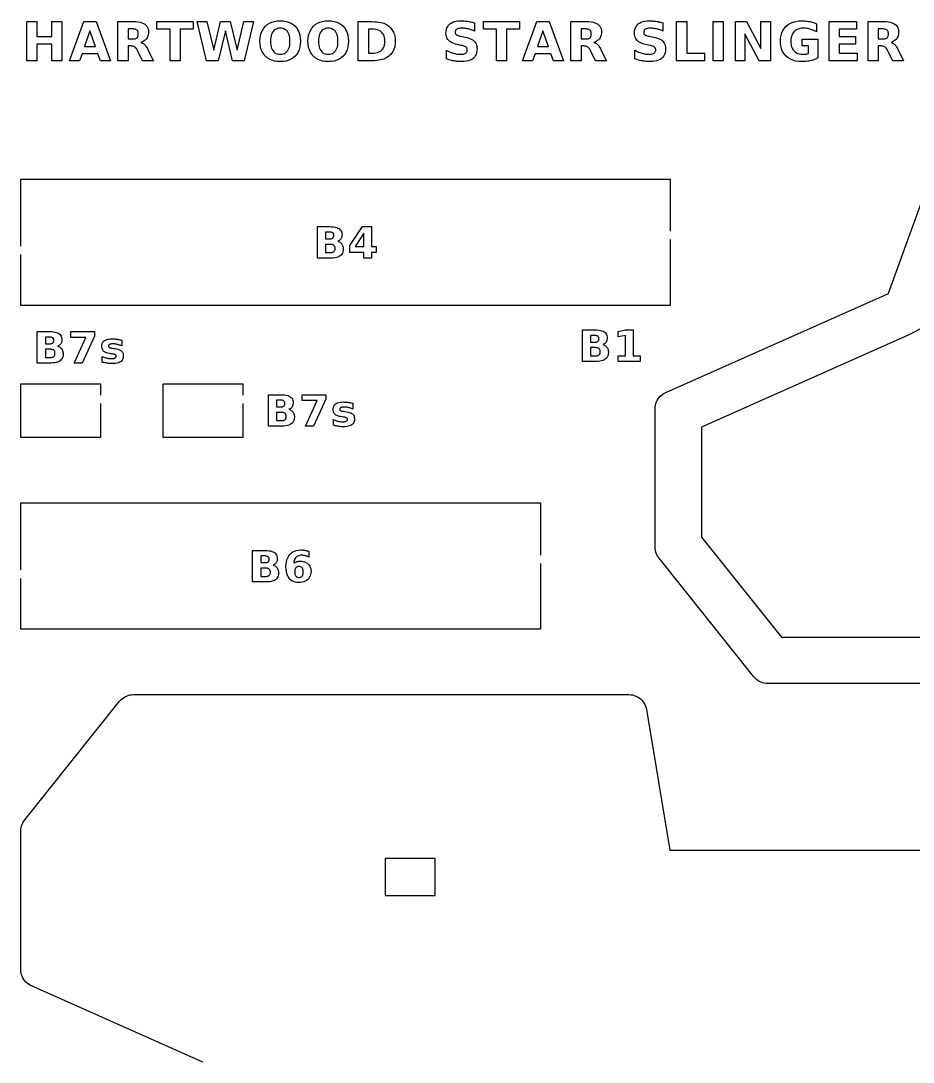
# Model space of a CAD drawing. Header units: millimetres. Extents: x 9 to 297, y 5 to 291.
# Drawn here: x 8.9 to 77.9, y 209.7 to 290.1 of the extents above; entities that cross this region are included whole.
import ezdxf

# ---------------------------------------------------------------- set-up
doc = ezdxf.new("R2010")
doc.units = ezdxf.units.MM
for name, color, linetype in [('CUT', 1, 'CONTINUOUS'), ('ENGRAVE', 5, 'CONTINUOUS'), ('SCORE', 7, 'CONTINUOUS')]:
    doc.layers.add(name, color=color, linetype=linetype)

msp = doc.modelspace()

# ---------------------------------------------------------------- linework, layer by layer
at = {"layer": 'CUT', "color": 1}
for points in [[(104.9006, 238.925), (66.6229, 238.925), (66.4881, 238.9317), (66.3528, 238.9521), (66.2202, 238.9858), (66.0915, 239.0325), (65.9682, 239.0918), (65.8514, 239.163), (65.7422, 239.2456), (65.6417, 239.3385), (65.5523, 239.4396), (58.2252, 248.5985), (58.1485, 248.7043), (58.0816, 248.8186), (58.0259, 248.9389), (57.982, 249.0639), (57.9504, 249.1926), (57.9313, 249.3237), (57.925, 249.4542), (57.925, 260.157), (57.9313, 260.287), (57.9502, 260.4177), (57.9816, 260.5459), (58.0252, 260.6706), (58.0805, 260.7904), (58.147, 260.9045), (58.2242, 261.0116), (58.3113, 261.1108), (58.4075, 261.2012), (58.5119, 261.282), (58.6236, 261.3524), (58.7399, 261.4109), (75.938, 269.0545), (75.9403, 269.0557), (75.9413, 269.0581), (81.355, 283.9457)], [(8.925, 272.7), (8.925, 277.875), (59.075, 277.875), (59.075, 273.85)], [(59.075, 273.2), (59.075, 268.125), (8.925, 268.125), (8.925, 272.05)], [(15.075, 260.55), (15.075, 257.925), (8.925, 257.925), (8.925, 262.075), (15.075, 262.075), (15.075, 261.2)], [(26.075, 260.55), (26.075, 257.925), (19.925, 257.925), (19.925, 262.075), (26.075, 262.075), (26.075, 261.2)], [(8.925, 247.7), (8.925, 252.875), (49.075, 252.875), (49.075, 248.85)], [(49.075, 248.2), (49.075, 243.125), (8.925, 243.125), (8.925, 247.05)], [(22.9857, 209.702), (9.7399, 215.5891), (9.6236, 215.6476), (9.5119, 215.718), (9.4075, 215.7988), (9.3113, 215.8892), (9.2242, 215.9884), (9.147, 216.0955), (9.0805, 216.2096), (9.0252, 216.3294), (8.9816, 216.4541), (8.9502, 216.5823), (8.9313, 216.713), (8.925, 216.843), (8.925, 227.5458), (8.9313, 227.6763), (8.9504, 227.8074), (8.982, 227.9361), (9.0259, 228.0611), (9.0816, 228.1814), (9.1485, 228.2957), (9.2252, 228.4015), (16.5523, 237.5604), (16.6417, 237.6615), (16.7422, 237.7544), (16.8514, 237.837), (16.9682, 237.9082), (17.0915, 237.9675), (17.2202, 238.0142), (17.3528, 238.0479), (17.4881, 238.0683), (17.6229, 238.075), (55.9006, 238.075), (56.0366, 238.0682), (56.173, 238.0475), (56.3067, 238.0132), (56.4363, 237.9657), (56.5604, 237.9054), (56.6779, 237.833), (56.7876, 237.7492), (56.8883, 237.6548), (56.979, 237.5509), (57.0588, 237.4383), (57.127, 237.3183), (57.1828, 237.1921), (57.2256, 237.0609), (57.2547, 236.9279), (59.0635, 226.075), (103.3455, 226.075)]]:
    msp.add_lwpolyline(points, dxfattribs=at)
msp.add_lwpolyline([(40.925, 222.575), (40.925, 225.425), (37.075, 225.425), (37.075, 222.575), (40.925, 222.575)], close=True, dxfattribs=at)
at = {"layer": 'ENGRAVE', "color": 5}
for points in [[(12.1047, 287), (11.3214, 287), (11.3214, 288.2878), (10.1658, 288.2878), (10.1658, 287), (9.3825, 287), (9.3825, 290.0375), (10.1658, 290.0375), (10.1658, 288.8799), (11.3214, 288.8799), (11.3214, 290.0375), (12.1047, 290.0375), (12.1047, 287)], [(15.0708, 287), (14.8796, 287.5534), (13.6548, 287.5534), (13.4615, 287), (12.6742, 287), (13.7992, 290.0375), (14.7331, 290.0375), (15.8582, 287), (15.0708, 287)], [(18.144, 289.9872), (18.2818, 289.948), (18.4017, 289.8976), (18.5039, 289.8361), (18.5893, 289.7625), (18.6593, 289.6758), (18.7137, 289.5762), (18.7525, 289.4636), (18.7758, 289.3379), (18.7836, 289.1993), (18.7796, 289.1019), (18.7674, 289.0105), (18.7472, 288.9252), (18.719, 288.8457), (18.6826, 288.7723), (18.6381, 288.7049), (18.5856, 288.6433), (18.5248, 288.5874), (18.4558, 288.5371), (18.3786, 288.4924), (18.2933, 288.4534), (18.1997, 288.4201), (18.2523, 288.4053), (18.3031, 288.3854), (18.352, 288.3603), (18.3991, 288.3301), (18.4443, 288.2948), (18.4876, 288.2543), (18.5301, 288.2075), (18.5727, 288.1533), (18.6155, 288.0918), (18.6585, 288.0228), (18.7016, 287.9464), (18.745, 287.8626), (19.1702, 287), (18.336, 287), (17.9657, 287.7548), (17.9284, 287.8267), (17.8908, 287.8907), (17.8531, 287.9466), (17.8152, 287.9944), (17.7771, 288.0343), (17.7389, 288.0661), (17.6985, 288.0916), (17.6538, 288.1124), (17.6049, 288.1286), (17.5517, 288.1402), (17.4943, 288.1472), (17.4327, 288.1495), (17.2109, 288.1495), (17.2109, 287), (16.4277, 287), (16.4277, 290.0375), (17.6239, 290.0375), (17.8151, 290.0319), (17.9885, 290.0151), (18.144, 289.9872)], [(17.9262, 288.816), (17.9529, 288.8564), (17.9736, 288.9033), (17.9885, 288.9567), (17.9974, 289.0168), (18.0003, 289.0833), (17.9974, 289.1492), (17.9885, 289.2086), (17.9736, 289.2614), (17.9529, 289.3076), (17.9262, 289.3473), (17.8935, 289.3804), (17.854, 289.4077), (17.8068, 289.4301), (17.7519, 289.4475), (17.6892, 289.4599), (17.6187, 289.4674), (17.5405, 289.4699), (17.2109, 289.4699), (17.2109, 288.6907), (17.5405, 288.6907), (17.6187, 288.6932), (17.6892, 288.7008), (17.7519, 288.7136), (17.8068, 288.7314), (17.854, 288.7543), (17.8935, 288.7822), (17.9262, 288.816)], [(20.4497, 287), (20.4497, 289.4455), (19.4406, 289.4455), (19.4406, 290.0375), (22.2401, 290.0375), (22.2401, 289.4455), (21.233, 289.4455), (21.233, 287), (20.4497, 287)], [(25.6253, 287.8301), (26.1502, 290.0375), (26.8949, 290.0375), (26.1787, 287), (25.2754, 287), (24.724, 289.3092), (24.1788, 287), (23.2755, 287), (22.5532, 290.0375), (23.304, 290.0375), (23.8289, 287.8301), (24.3497, 290.0375), (25.1045, 290.0375), (25.6253, 287.8301)], [(30.1092, 289.6733), (30.236, 289.5248), (30.3398, 289.3584), (30.4205, 289.1744), (30.4781, 288.9726), (30.5127, 288.753), (30.5243, 288.5157), (30.5127, 288.279), (30.4781, 288.06), (30.4205, 287.8586), (30.3398, 287.6748), (30.236, 287.5086), (30.1092, 287.3601), (29.962, 287.232), (29.7973, 287.1273), (29.6148, 287.0458), (29.4148, 286.9876), (29.1971, 286.9526), (28.9618, 286.941), (28.727, 286.9526), (28.5098, 286.9876), (28.3099, 287.0458), (28.1276, 287.1273), (27.9627, 287.232), (27.8153, 287.3601), (27.6882, 287.5086), (27.5842, 287.6748), (27.5033, 287.8586), (27.4455, 288.06), (27.4108, 288.279), (27.3993, 288.5157), (27.4108, 288.753), (27.4455, 288.9726), (27.5033, 289.1744), (27.5842, 289.3584), (27.6882, 289.5248), (27.8153, 289.6733), (27.9627, 289.8014), (28.1276, 289.9062), (28.3099, 289.9877), (28.5098, 290.0459), (28.727, 290.0808), (28.9618, 290.0924), (29.1971, 290.0808), (29.4148, 290.0459), (29.6148, 289.9877), (29.7973, 289.9062), (29.962, 289.8014), (30.1092, 289.6733)], [(28.4063, 289.2603), (28.346, 289.1662), (28.2967, 289.06), (28.2583, 288.9419), (28.2309, 288.8118), (28.2145, 288.6698), (28.209, 288.5157), (28.2145, 288.3623), (28.2309, 288.2207), (28.2583, 288.091), (28.2967, 287.9732), (28.346, 287.8672), (28.4063, 287.7731), (28.4766, 287.6923), (28.5558, 287.6262), (28.6439, 287.5747), (28.7409, 287.538), (28.8469, 287.516), (28.9618, 287.5086), (29.0773, 287.516), (29.1837, 287.538), (29.2812, 287.5747), (29.3696, 287.6262), (29.4489, 287.6923), (29.5192, 287.7731), (29.5795, 287.8672), (29.6288, 287.9732), (29.6672, 288.091), (29.6946, 288.2207), (29.7111, 288.3623), (29.7166, 288.5157), (29.7111, 288.6698), (29.6946, 288.8118), (29.6672, 288.9419), (29.6288, 289.06), (29.5795, 289.1662), (29.5192, 289.2603), (29.4489, 289.3412), (29.3696, 289.4073), (29.2812, 289.4587), (29.1837, 289.4954), (29.0773, 289.5175), (28.9618, 289.5248), (28.8469, 289.5175), (28.7409, 289.4954), (28.6439, 289.4587), (28.5558, 289.4073), (28.4766, 289.3412), (28.4063, 289.2603)], [(33.9448, 289.5248), (34.0485, 289.3584), (34.1292, 289.1744), (34.1869, 288.9726), (34.2215, 288.753), (34.233, 288.5157), (34.2215, 288.279), (34.1869, 288.06), (34.1292, 287.8586), (34.0485, 287.6748), (33.9448, 287.5086), (33.818, 287.3601), (33.6708, 287.232), (33.506, 287.1273), (33.3236, 287.0458), (33.1235, 286.9876), (32.9058, 286.9526), (32.6705, 286.941), (32.4358, 286.9526), (32.2185, 286.9876), (32.0187, 287.0458), (31.8363, 287.1273), (31.6715, 287.232), (31.524, 287.3601), (31.3969, 287.5086), (31.2929, 287.6748), (31.212, 287.8586), (31.1542, 288.06), (31.1195, 288.279), (31.108, 288.5157), (31.1195, 288.753), (31.1542, 288.9726), (31.212, 289.1744), (31.2929, 289.3584), (31.3969, 289.5248), (31.524, 289.6733), (31.6715, 289.8014), (31.8363, 289.9062), (32.0187, 289.9877), (32.2185, 290.0459), (32.4358, 290.0808), (32.6705, 290.0924), (32.9058, 290.0808), (33.1235, 290.0459), (33.3236, 289.9877), (33.506, 289.9062), (33.6708, 289.8014), (33.818, 289.6733), (33.9448, 289.5248)], [(32.0548, 289.1662), (32.0054, 289.06), (31.9671, 288.9419), (31.9397, 288.8118), (31.9232, 288.6698), (31.9177, 288.5157), (31.9232, 288.3623), (31.9397, 288.2207), (31.9671, 288.091), (32.0054, 287.9732), (32.0548, 287.8672), (32.1151, 287.7731), (32.1853, 287.6923), (32.2645, 287.6262), (32.3526, 287.5747), (32.4496, 287.538), (32.5556, 287.516), (32.6705, 287.5086), (32.786, 287.516), (32.8925, 287.538), (32.9899, 287.5747), (33.0783, 287.6262), (33.1576, 287.6923), (33.2279, 287.7731), (33.2882, 287.8672), (33.3376, 287.9732), (33.376, 288.091), (33.4034, 288.2207), (33.4198, 288.3623), (33.4253, 288.5157), (33.4198, 288.6698), (33.4034, 288.8118), (33.376, 288.9419), (33.3376, 289.06), (33.2882, 289.1662), (33.2279, 289.2603), (33.1576, 289.3412), (33.0783, 289.4073), (32.9899, 289.4587), (32.8925, 289.4954), (32.786, 289.5175), (32.6705, 289.5248), (32.5556, 289.5175), (32.4496, 289.4954), (32.3526, 289.4587), (32.2645, 289.4073), (32.1853, 289.3412), (32.1151, 289.2603), (32.0548, 289.1662)], [(36.7255, 289.969), (36.8482, 289.9388), (36.9584, 289.9021), (37.0633, 289.8578), (37.1628, 289.8058), (37.2569, 289.7462), (37.3457, 289.679), (37.429, 289.6042), (37.4972, 289.5339), (37.5592, 289.4602), (37.6152, 289.3829), (37.665, 289.3022), (37.7088, 289.2179), (37.7464, 289.1301), (37.7781, 289.0386), (37.8041, 288.9432), (37.8242, 288.8438), (37.8387, 288.7404), (37.8473, 288.6331), (37.8502, 288.5218), (37.8473, 288.4093), (37.8387, 288.3008), (37.8242, 288.1965), (37.8041, 288.0964), (37.7781, 288.0003), (37.7464, 287.9084), (37.7088, 287.8203), (37.665, 287.7358), (37.6152, 287.6549), (37.5592, 287.5775), (37.4972, 287.5036), (37.429, 287.4333), (37.3449, 287.3585), (37.2554, 287.2913), (37.1605, 287.2317), (37.0601, 287.1797), (36.9543, 287.1354), (36.8431, 287.0987), (36.7197, 287.0685), (36.5773, 287.0439), (36.4159, 287.0247), (36.2355, 287.011), (36.0361, 287.0027), (35.8177, 287), (34.9917, 287), (34.9917, 290.0375), (35.8177, 290.0375), (36.0385, 290.0348), (36.2396, 290.0266), (36.4212, 290.0128), (36.5831, 289.9937), (36.7255, 289.969)], [(36.5951, 287.6978), (36.6985, 287.7573), (36.7892, 287.8301), (36.8666, 287.9154), (36.9299, 288.0127), (36.9792, 288.122), (37.0143, 288.2433), (37.0354, 288.3766), (37.0425, 288.5218), (37.0355, 288.6664), (37.0144, 288.799), (36.9794, 288.9196), (36.9304, 289.0282), (36.8673, 289.1248), (36.7902, 289.2095), (36.6997, 289.2816), (36.5965, 289.3406), (36.4804, 289.3865), (36.3517, 289.4193), (36.2101, 289.4389), (36.0557, 289.4455), (35.775, 289.4455), (35.775, 287.592), (36.0557, 287.592), (36.2095, 287.5987), (36.3506, 287.6185), (36.4792, 287.6516), (36.5951, 287.6978)], [(43.5568, 289.4473), (43.4771, 289.4679), (43.3985, 289.4853), (43.3214, 289.4995), (43.2457, 289.5106), (43.1715, 289.5185), (43.0988, 289.5232), (43.0275, 289.5248), (42.938, 289.5227), (42.8566, 289.5162), (42.7834, 289.5055), (42.7183, 289.4905), (42.6613, 289.4711), (42.6125, 289.4475), (42.5714, 289.4194), (42.5379, 289.3865), (42.5118, 289.3488), (42.4931, 289.3065), (42.4819, 289.2593), (42.4782, 289.2074), (42.4807, 289.1682), (42.4882, 289.132), (42.5008, 289.0988), (42.5184, 289.0686), (42.5411, 289.0414), (42.5687, 289.0172), (42.603, 288.995), (42.6455, 288.9739), (42.6961, 288.9539), (42.755, 288.9349), (42.822, 288.917), (42.8973, 288.9002), (43.231, 288.8331), (43.3917, 288.7962), (43.5361, 288.7535), (43.6643, 288.7049), (43.7762, 288.6504), (43.8718, 288.5901), (43.9512, 288.5238), (44.0164, 288.4498), (44.0699, 288.3661), (44.1114, 288.2726), (44.1411, 288.1694), (44.1589, 288.0565), (44.1648, 287.9338), (44.1565, 287.7735), (44.1317, 287.6274), (44.0903, 287.4957), (44.0323, 287.3782), (43.9578, 287.275), (43.8667, 287.1862), (43.7587, 287.1112), (43.6331, 287.05), (43.4901, 287.0023), (43.3296, 286.9682), (43.1517, 286.9478), (42.9563, 286.941), (42.8599, 286.9425), (42.7635, 286.9471), (42.6669, 286.9547), (42.5702, 286.9654), (42.4734, 286.9791), (42.3765, 286.9959), (42.2795, 287.0157), (42.1825, 287.0384), (42.0855, 287.0641), (41.9886, 287.0927), (41.8916, 287.1242), (41.7946, 287.1587), (41.7946, 287.8199), (41.891, 287.7705), (41.9864, 287.7253), (42.0807, 287.6844), (42.1739, 287.6477), (42.2661, 287.6152), (42.3571, 287.587), (42.4471, 287.563), (42.5361, 287.5434), (42.6239, 287.5282), (42.7107, 287.5173), (42.7964, 287.5108), (42.881, 287.5086), (42.9631, 287.511), (43.0386, 287.5181), (43.1074, 287.53), (43.1695, 287.5466), (43.2249, 287.568), (43.2737, 287.5941), (43.3153, 287.6246), (43.3494, 287.6592), (43.3759, 287.6978), (43.3948, 287.7406), (43.4062, 287.7874), (43.41, 287.8382), (43.4074, 287.8839), (43.3997, 287.9259), (43.3869, 287.9644), (43.3689, 287.9992), (43.3457, 288.0304), (43.3174, 288.0579), (43.2815, 288.0833), (43.2353, 288.1077), (43.1788, 288.1312), (43.1122, 288.1538), (43.0353, 288.1755), (42.9482, 288.1963), (42.645, 288.2634), (42.4999, 288.2992), (42.3684, 288.3414), (42.2506, 288.3901), (42.1463, 288.4452), (42.0557, 288.5067), (41.9787, 288.5747), (41.9144, 288.65), (41.8617, 288.7336), (41.8208, 288.8255), (41.7915, 288.9255), (41.774, 289.0339), (41.7681, 289.1505), (41.7763, 289.2959), (41.8007, 289.4297), (41.8414, 289.5518), (41.8984, 289.6623), (41.9716, 289.7611), (42.0611, 289.8483), (42.1659, 289.9229), (42.2849, 289.9839), (42.4182, 290.0314), (42.5657, 290.0653), (42.7274, 290.0857), (42.9034, 290.0924), (42.9872, 290.0914), (43.0718, 290.0883), (43.1572, 290.083), (43.2434, 290.0757), (43.3304, 290.0663), (43.4181, 290.0548), (43.5068, 290.0412), (43.5965, 290.0255), (43.6872, 290.0078), (43.7789, 289.9879), (43.8717, 289.9659), (43.9654, 289.9419), (43.9654, 289.299), (43.8823, 289.3348), (43.7999, 289.3675), (43.7182, 289.3972), (43.6372, 289.4238), (43.5568, 289.4473)], [(45.6661, 289.4455), (44.657, 289.4455), (44.657, 290.0375), (47.4565, 290.0375), (47.4565, 289.4455), (46.4494, 289.4455), (46.4494, 287), (45.6661, 287), (45.6661, 289.4455)], [(50.8499, 287), (50.0625, 287), (49.8713, 287.5534), (48.6465, 287.5534), (48.4532, 287), (47.6659, 287), (48.7909, 290.0375), (49.7248, 290.0375), (50.8499, 287)], [(52.9802, 290.0151), (53.1357, 289.9872), (53.2735, 289.948), (53.3934, 289.8976), (53.4956, 289.8361), (53.581, 289.7625), (53.651, 289.6758), (53.7054, 289.5762), (53.7442, 289.4636), (53.7675, 289.3379), (53.7753, 289.1993), (53.7713, 289.1019), (53.7591, 289.0105), (53.7389, 288.9252), (53.7107, 288.8457), (53.6743, 288.7723), (53.6298, 288.7049), (53.5773, 288.6433), (53.5165, 288.5874), (53.4475, 288.5371), (53.3703, 288.4924), (53.285, 288.4534), (53.1914, 288.4201), (53.244, 288.4053), (53.2948, 288.3854), (53.3437, 288.3603), (53.3908, 288.3301), (53.436, 288.2948), (53.4793, 288.2543), (53.5218, 288.2075), (53.5644, 288.1533), (53.6072, 288.0918), (53.6502, 288.0228), (53.6933, 287.9464), (53.7367, 287.8626), (54.1619, 287), (53.3277, 287), (52.9574, 287.7548), (52.9201, 287.8267), (52.8825, 287.8907), (52.8448, 287.9466), (52.8069, 287.9944), (52.7688, 288.0343), (52.7306, 288.0661), (52.6902, 288.0916), (52.6455, 288.1124), (52.5966, 288.1286), (52.5434, 288.1402), (52.486, 288.1472), (52.4244, 288.1495), (52.2026, 288.1495), (52.2026, 287), (51.4194, 287), (51.4194, 290.0375), (52.6156, 290.0375), (52.8068, 290.0319), (52.9802, 290.0151)], [(52.8852, 288.7822), (52.9179, 288.816), (52.9446, 288.8564), (52.9653, 288.9033), (52.9802, 288.9567), (52.9891, 289.0168), (52.992, 289.0833), (52.9891, 289.1492), (52.9802, 289.2086), (52.9653, 289.2614), (52.9446, 289.3076), (52.9179, 289.3473), (52.8852, 289.3804), (52.8457, 289.4077), (52.7985, 289.4301), (52.7436, 289.4475), (52.6809, 289.4599), (52.6104, 289.4674), (52.5322, 289.4699), (52.2026, 289.4699), (52.2026, 288.6907), (52.5322, 288.6907), (52.6104, 288.6932), (52.6809, 288.7008), (52.7436, 288.7136), (52.7985, 288.7314), (52.8457, 288.7543), (52.8852, 288.7822)], [(58.1973, 289.4238), (58.117, 289.4473), (58.0373, 289.4679), (57.9587, 289.4853), (57.8815, 289.4995), (57.8058, 289.5106), (57.7316, 289.5185), (57.6589, 289.5232), (57.5876, 289.5248), (57.4981, 289.5227), (57.4167, 289.5162), (57.3435, 289.5055), (57.2784, 289.4905), (57.2214, 289.4711), (57.1726, 289.4475), (57.1316, 289.4194), (57.098, 289.3865), (57.0719, 289.3488), (57.0532, 289.3065), (57.0421, 289.2593), (57.0383, 289.2074), (57.0408, 289.1682), (57.0484, 289.132), (57.061, 289.0988), (57.0786, 289.0686), (57.1012, 289.0414), (57.1289, 289.0172), (57.1631, 288.995), (57.2056, 288.9739), (57.2563, 288.9539), (57.3151, 288.9349), (57.3822, 288.917), (57.4574, 288.9002), (57.7911, 288.8331), (57.9518, 288.7962), (58.0963, 288.7535), (58.2244, 288.7049), (58.3363, 288.6504), (58.432, 288.5901), (58.5113, 288.5238), (58.5766, 288.4498), (58.63, 288.3661), (58.6715, 288.2726), (58.7012, 288.1694), (58.719, 288.0565), (58.7249, 287.9338), (58.7167, 287.7735), (58.6918, 287.6274), (58.6504, 287.4957), (58.5925, 287.3782), (58.518, 287.275), (58.4269, 287.1862), (58.3188, 287.1112), (58.1933, 287.05), (58.0502, 287.0023), (57.8898, 286.9682), (57.7118, 286.9478), (57.5164, 286.941), (57.4201, 286.9425), (57.3236, 286.9471), (57.227, 286.9547), (57.1303, 286.9654), (57.0335, 286.9791), (56.9366, 286.9959), (56.8396, 287.0157), (56.7426, 287.0384), (56.6457, 287.0641), (56.5487, 287.0927), (56.4517, 287.1242), (56.3547, 287.1587), (56.3547, 287.8199), (56.4512, 287.7705), (56.5465, 287.7253), (56.6408, 287.6844), (56.7341, 287.6477), (56.8262, 287.6152), (56.9173, 287.587), (57.0073, 287.563), (57.0962, 287.5434), (57.1841, 287.5282), (57.2708, 287.5173), (57.3565, 287.5108), (57.4412, 287.5086), (57.5233, 287.511), (57.5987, 287.5181), (57.6675, 287.53), (57.7296, 287.5466), (57.7851, 287.568), (57.8338, 287.5941), (57.8755, 287.6246), (57.9096, 287.6592), (57.9361, 287.6978), (57.955, 287.7406), (57.9663, 287.7874), (57.9701, 287.8382), (57.9676, 287.8839), (57.9598, 287.9259), (57.947, 287.9644), (57.929, 287.9992), (57.9058, 288.0304), (57.8776, 288.0579), (57.8416, 288.0833), (57.7954, 288.1077), (57.739, 288.1312), (57.6723, 288.1538), (57.5954, 288.1755), (57.5083, 288.1963), (57.2052, 288.2634), (57.0601, 288.2992), (56.9286, 288.3414), (56.8107, 288.3901), (56.7065, 288.4452), (56.6159, 288.5067), (56.5389, 288.5747), (56.4745, 288.65), (56.4219, 288.7336), (56.3809, 288.8255), (56.3517, 288.9255), (56.3341, 289.0339), (56.3283, 289.1505), (56.3364, 289.2959), (56.3608, 289.4297), (56.4015, 289.5518), (56.4585, 289.6623), (56.5317, 289.7611), (56.6213, 289.8483), (56.726, 289.9229), (56.8451, 289.9839), (56.9783, 290.0314), (57.1258, 290.0653), (57.2876, 290.0857), (57.4635, 290.0924), (57.5474, 290.0914), (57.632, 290.0883), (57.7173, 290.083), (57.8035, 290.0757), (57.8905, 290.0663), (57.9783, 290.0548), (58.0669, 290.0412), (58.1566, 290.0255), (58.2473, 290.0078), (58.3391, 289.9879), (58.4318, 289.9659), (58.5256, 289.9419), (58.5256, 289.299), (58.4425, 289.3348), (58.3601, 289.3675), (58.2784, 289.3972), (58.1973, 289.4238)], [(59.5793, 287), (59.5793, 290.0375), (60.3625, 290.0375), (60.3625, 287.592), (61.7379, 287.592), (61.7379, 287), (59.5793, 287)], [(63.1842, 290.0375), (63.1842, 287), (62.401, 287), (62.401, 290.0375), (63.1842, 290.0375)], [(65.9653, 287), (64.8605, 289.0833), (64.8605, 287), (64.1179, 287), (64.1179, 290.0375), (64.9928, 290.0375), (66.0975, 287.9542), (66.0975, 290.0375), (66.8401, 290.0375), (66.8401, 287), (65.9653, 287)], [(69.9982, 287.0379), (69.8937, 287.0122), (69.788, 286.9904), (69.6812, 286.9726), (69.5733, 286.9588), (69.4642, 286.9489), (69.354, 286.943), (69.2427, 286.941), (68.9985, 286.9528), (68.7718, 286.9881), (68.5626, 287.047), (68.371, 287.1295), (68.1969, 287.2356), (68.0403, 287.3652), (67.9048, 287.515), (67.7939, 287.6816), (67.7076, 287.8649), (67.646, 288.0651), (67.6091, 288.282), (67.5968, 288.5157), (67.6093, 288.7518), (67.6469, 288.9705), (67.7097, 289.1718), (67.7975, 289.3557), (67.9104, 289.5222), (68.0484, 289.6713), (68.2082, 289.8), (68.3866, 289.9053), (68.5835, 289.9872), (68.7989, 290.0457), (69.0329, 290.0807), (69.2854, 290.0924), (69.3857, 290.0909), (69.4847, 290.0861), (69.5822, 290.0782), (69.6783, 290.0671), (69.773, 290.0529), (69.8663, 290.0355), (69.9579, 290.015), (70.0479, 289.9914), (70.1361, 289.9648), (70.2225, 289.9351), (70.3072, 289.9024), (70.3901, 289.8666), (70.3901, 289.238), (70.3055, 289.2841), (70.2209, 289.3261), (70.1366, 289.3641), (70.0524, 289.398), (69.9684, 289.4278), (69.8846, 289.4536), (69.8008, 289.4754), (69.7169, 289.4932), (69.633, 289.507), (69.5491, 289.5169), (69.4651, 289.5228), (69.381, 289.5248), (69.231, 289.5176), (69.0929, 289.4958), (68.9667, 289.4595), (68.8525, 289.4086), (68.7502, 289.3433), (68.6598, 289.2634), (68.5824, 289.17), (68.5191, 289.0641), (68.4698, 288.9457), (68.4346, 288.8149), (68.4135, 288.6715), (68.4065, 288.5157), (68.4133, 288.3611), (68.4336, 288.2187), (68.4675, 288.0885), (68.515, 287.9705), (68.576, 287.8647), (68.6506, 287.7711), (68.7377, 287.6909), (68.8362, 287.6253), (68.9461, 287.5742), (69.0675, 287.5378), (69.2002, 287.5159), (69.3444, 287.5086), (69.3846, 287.5091), (69.4239, 287.5103), (69.4621, 287.5124), (69.4995, 287.5154), (69.5358, 287.5192), (69.5712, 287.5239), (69.6056, 287.5295), (69.6387, 287.536), (69.6707, 287.5435), (69.7015, 287.5519), (69.731, 287.5613), (69.7594, 287.5717), (69.7594, 288.1617), (69.2813, 288.1617), (69.2813, 288.6866), (70.502, 288.6866), (70.502, 287.2258), (70.4038, 287.1803), (70.3042, 287.1388), (70.2035, 287.1012), (70.1015, 287.0676), (69.9982, 287.0379)], [(73.3929, 288.2878), (72.1417, 288.2878), (72.1417, 287.592), (73.517, 287.592), (73.517, 287), (71.3584, 287), (71.3584, 290.0375), (73.4722, 290.0375), (73.4722, 289.4455), (72.1417, 289.4455), (72.1417, 288.8799), (73.3929, 288.8799), (73.3929, 288.2878)], [(75.9321, 290.0151), (76.0877, 289.9872), (76.2255, 289.948), (76.3454, 289.8976), (76.4476, 289.8361), (76.533, 289.7625), (76.603, 289.6758), (76.6574, 289.5762), (76.6962, 289.4636), (76.7195, 289.3379), (76.7273, 289.1993), (76.7233, 289.1019), (76.7111, 289.0105), (76.6909, 288.9252), (76.6626, 288.8457), (76.6263, 288.7723), (76.5818, 288.7049), (76.5292, 288.6433), (76.4685, 288.5874), (76.3995, 288.5371), (76.3223, 288.4924), (76.237, 288.4534), (76.1434, 288.4201), (76.196, 288.4053), (76.2468, 288.3854), (76.2957, 288.3603), (76.3428, 288.3301), (76.388, 288.2948), (76.4313, 288.2543), (76.4737, 288.2075), (76.5164, 288.1533), (76.5592, 288.0918), (76.6022, 288.0228), (76.6453, 287.9464), (76.6886, 287.8626), (77.1139, 287), (76.2797, 287), (75.9094, 287.7548), (75.872, 287.8267), (75.8345, 287.8907), (75.7968, 287.9466), (75.7589, 287.9944), (75.7208, 288.0343), (75.6826, 288.0661), (75.6421, 288.0916), (75.5975, 288.1124), (75.5486, 288.1286), (75.4954, 288.1402), (75.438, 288.1472), (75.3764, 288.1495), (75.1546, 288.1495), (75.1546, 287), (74.3713, 287), (74.3713, 290.0375), (75.5676, 290.0375), (75.7588, 290.0319), (75.9321, 290.0151)], [(75.8372, 288.7822), (75.8698, 288.816), (75.8965, 288.8564), (75.9173, 288.9033), (75.9321, 288.9567), (75.941, 289.0168), (75.944, 289.0833), (75.941, 289.1492), (75.9321, 289.2086), (75.9173, 289.2614), (75.8965, 289.3076), (75.8698, 289.3473), (75.8372, 289.3804), (75.7977, 289.4077), (75.7505, 289.4301), (75.6955, 289.4475), (75.6328, 289.4599), (75.5624, 289.4674), (75.4842, 289.4699), (75.1546, 289.4699), (75.1546, 288.6907), (75.4842, 288.6907), (75.5624, 288.6932), (75.6328, 288.7008), (75.6955, 288.7136), (75.7505, 288.7314), (75.7977, 288.7543), (75.8372, 288.7822)], [(14.6822, 288.1169), (14.2672, 289.3254), (13.8501, 288.1169), (14.6822, 288.1169)], [(48.8418, 288.1169), (49.6739, 288.1169), (49.2589, 289.3254), (48.8418, 288.1169)], [(33.5905, 272.992), (33.64, 272.9532), (33.6845, 272.9089), (33.724, 272.859), (33.7578, 272.8044), (33.7854, 272.7458), (33.807, 272.6832), (33.8223, 272.6167), (33.8316, 272.5461), (33.8346, 272.4716), (33.828, 272.3594), (33.8082, 272.2571), (33.7752, 272.1648), (33.729, 272.0824), (33.6696, 272.01), (33.597, 271.9475), (33.5109, 271.8948), (33.4111, 271.8517), (33.2975, 271.8181), (33.1702, 271.7942), (33.0292, 271.7798), (32.8743, 271.775), (31.8343, 271.775), (31.8343, 274.205), (32.7751, 274.205), (32.936, 274.2008), (33.0815, 274.188), (33.2115, 274.1668), (33.3259, 274.137), (33.4249, 274.0988), (33.5083, 274.052), (33.5777, 273.9959), (33.6344, 273.9296), (33.6786, 273.853), (33.7101, 273.7663), (33.729, 273.6693), (33.7354, 273.5621), (33.733, 273.5044), (33.7261, 273.4497), (33.7146, 273.3979), (33.6985, 273.3491), (33.6777, 273.3032), (33.6523, 273.2602), (33.6226, 273.2205), (33.5887, 273.1843), (33.5506, 273.1517), (33.5084, 273.1227), (33.462, 273.0973), (33.4115, 273.0755), (33.4762, 273.0532), (33.5359, 273.0254), (33.5905, 272.992)], [(36.022, 272.6718), (36.3687, 272.6718), (36.3687, 272.2177), (36.022, 272.2177), (36.022, 271.775), (35.4296, 271.775), (35.4296, 272.2177), (34.3521, 272.2177), (34.3521, 272.7548), (35.3254, 274.205), (36.022, 274.205), (36.022, 272.6718)], [(32.8984, 273.2715), (32.9378, 273.2805), (32.9733, 273.2932), (33.0047, 273.3095), (33.0322, 273.3294), (33.0556, 273.3528), (33.0747, 273.3796), (33.0896, 273.4099), (33.1002, 273.4437), (33.1066, 273.4808), (33.1087, 273.5214), (33.1066, 273.5615), (33.1002, 273.5984), (33.0896, 273.6319), (33.0747, 273.6621), (33.0556, 273.689), (33.0322, 273.7127), (33.0047, 273.7328), (32.9733, 273.7493), (32.9378, 273.7621), (32.8984, 273.7713), (32.855, 273.7767), (32.8076, 273.7786), (32.4609, 273.7786), (32.4609, 273.2643), (32.8076, 273.2643), (32.855, 273.2661), (32.8984, 273.2715)], [(35.4296, 272.6718), (35.4296, 273.6891), (34.7427, 272.6718), (35.4296, 272.6718)], [(32.9942, 272.2214), (33.0389, 272.2369), (33.0785, 272.2568), (33.1128, 272.2812), (33.1419, 272.31), (33.1657, 272.3434), (33.1842, 272.3813), (33.1974, 272.4237), (33.2054, 272.4706), (33.208, 272.5221), (33.2054, 272.5725), (33.1975, 272.6186), (33.1844, 272.6602), (33.1661, 272.6975), (33.1425, 272.7304), (33.1136, 272.7589), (33.0795, 272.783), (33.04, 272.8027), (32.9952, 272.8181), (32.9451, 272.8291), (32.8896, 272.8356), (32.8288, 272.8378), (32.4609, 272.8378), (32.4609, 272.2014), (32.8288, 272.2014), (32.8891, 272.2036), (32.9442, 272.2103), (32.9942, 272.2214)], [(11.9986, 264.853), (12.0431, 264.8087), (12.0825, 264.7588), (12.1163, 264.7042), (12.144, 264.6456), (12.1655, 264.583), (12.1809, 264.5165), (12.1901, 264.4459), (12.1932, 264.3714), (12.1866, 264.2592), (12.1668, 264.1569), (12.1337, 264.0646), (12.0875, 263.9822), (12.0281, 263.9098), (11.9555, 263.8473), (11.8694, 263.7946), (11.7696, 263.7515), (11.656, 263.7179), (11.5287, 263.694), (11.3877, 263.6796), (11.2329, 263.6748), (10.1928, 263.6748), (10.1928, 266.1048), (11.1336, 266.1048), (11.2946, 266.1006), (11.44, 266.0878), (11.57, 266.0666), (11.6844, 266.0368), (11.7834, 265.9986), (11.8668, 265.9518), (11.9362, 265.8957), (11.993, 265.8294), (12.0371, 265.7528), (12.0686, 265.6661), (12.0876, 265.5691), (12.0939, 265.4619), (12.0916, 265.4042), (12.0846, 265.3495), (12.0731, 265.2977), (12.057, 265.2489), (12.0362, 265.203), (12.0109, 265.16), (11.9811, 265.1203), (11.9472, 265.0841), (11.9091, 265.0515), (11.8669, 265.0225), (11.8205, 264.9971), (11.77, 264.9753), (11.8347, 264.953), (11.8944, 264.9252), (11.949, 264.8918), (11.9986, 264.853)], [(14.6149, 265.7516), (13.6676, 263.6748), (13.0573, 263.6748), (13.9541, 265.6442), (12.7838, 265.6442), (12.7838, 266.1048), (14.6149, 266.1048), (14.6149, 265.7516)], [(54.0688, 265.017), (54.1184, 264.9782), (54.1629, 264.9339), (54.2023, 264.884), (54.2361, 264.8294), (54.2638, 264.7708), (54.2853, 264.7082), (54.3007, 264.6417), (54.3099, 264.5711), (54.313, 264.4966), (54.3064, 264.3844), (54.2866, 264.2821), (54.2535, 264.1898), (54.2073, 264.1074), (54.1479, 264.035), (54.0753, 263.9725), (53.9892, 263.9198), (53.8894, 263.8767), (53.7758, 263.8431), (53.6485, 263.8192), (53.5075, 263.8048), (53.3527, 263.8), (52.3126, 263.8), (52.3126, 266.23), (53.2534, 266.23), (53.4144, 266.2258), (53.5598, 266.213), (53.6898, 266.1918), (53.8042, 266.162), (53.9032, 266.1238), (53.9866, 266.077), (54.056, 266.0209), (54.1128, 265.9546), (54.1569, 265.878), (54.1884, 265.7913), (54.2074, 265.6943), (54.2137, 265.5871), (54.2114, 265.5294), (54.2044, 265.4747), (54.1929, 265.4229), (54.1768, 265.3741), (54.156, 265.3282), (54.1307, 265.2852), (54.1009, 265.2455), (54.067, 265.2093), (54.0289, 265.1767), (53.9867, 265.1477), (53.9403, 265.1223), (53.8898, 265.1005), (53.9545, 265.0782), (54.0142, 265.0504), (54.0688, 265.017)], [(55.6247, 264.2329), (55.6247, 265.8036), (55.0566, 265.6864), (55.0566, 266.1128), (55.6214, 266.23), (56.2171, 266.23), (56.2171, 264.2329), (56.7705, 264.2329), (56.7705, 263.8), (55.0713, 263.8), (55.0713, 264.2329), (55.6247, 264.2329)], [(11.2963, 265.1803), (11.3318, 265.193), (11.3633, 265.2093), (11.3907, 265.2292), (11.4141, 265.2526), (11.4332, 265.2794), (11.4481, 265.3097), (11.4587, 265.3435), (11.4651, 265.3806), (11.4672, 265.4212), (11.4651, 265.4613), (11.4587, 265.4982), (11.4481, 265.5317), (11.4332, 265.5619), (11.4141, 265.5888), (11.3907, 265.6125), (11.3633, 265.6326), (11.3318, 265.6491), (11.2963, 265.6619), (11.2569, 265.6711), (11.2135, 265.6765), (11.1661, 265.6784), (10.8195, 265.6784), (10.8195, 265.1641), (11.1661, 265.1641), (11.2135, 265.1659), (11.2569, 265.1713), (11.2963, 265.1803)], [(16.7176, 264.998), (16.6556, 265.023), (16.5943, 265.0458), (16.5337, 265.0664), (16.4739, 265.0848), (16.4147, 265.1011), (16.3563, 265.1152), (16.2988, 265.1272), (16.2424, 265.1369), (16.187, 265.1445), (16.1328, 265.15), (16.0796, 265.1532), (16.0275, 265.1543), (15.9746, 265.1531), (15.9263, 265.1497), (15.8829, 265.1439), (15.8442, 265.1358), (15.8102, 265.1255), (15.7809, 265.1128), (15.7563, 265.0977), (15.7362, 265.0801), (15.7205, 265.0601), (15.7093, 265.0376), (15.7026, 265.0125), (15.7004, 264.985), (15.7021, 264.9626), (15.7072, 264.942), (15.7156, 264.9232), (15.7275, 264.9062), (15.7428, 264.891), (15.7614, 264.8776), (15.7845, 264.8657), (15.8129, 264.8548), (15.8467, 264.845), (15.8858, 264.8364), (15.9304, 264.8288), (15.9803, 264.8223), (16.0829, 264.8076), (16.2239, 264.7866), (16.3487, 264.7615), (16.4572, 264.7323), (16.5494, 264.6991), (16.6254, 264.6618), (16.6851, 264.6204), (16.7323, 264.5729), (16.771, 264.5172), (16.8011, 264.4532), (16.8225, 264.381), (16.8354, 264.3006), (16.8397, 264.2119), (16.8337, 264.1188), (16.8158, 264.0338), (16.786, 263.9568), (16.7442, 263.8878), (16.6905, 263.8269), (16.6249, 263.7741), (16.5474, 263.7293), (16.4581, 263.6927), (16.3571, 263.6642), (16.2444, 263.6439), (16.1199, 263.6317), (15.9836, 263.6276), (15.923, 263.6284), (15.8618, 263.6308), (15.7999, 263.6347), (15.7373, 263.6403), (15.674, 263.6474), (15.6101, 263.6561), (15.5455, 263.6664), (15.4803, 263.6782), (15.4145, 263.6917), (15.3482, 263.7067), (15.2813, 263.7233), (15.2137, 263.7415), (15.2137, 264.1842), (15.272, 264.1572), (15.3308, 264.1325), (15.3901, 264.1102), (15.4499, 264.0902), (15.5102, 264.0726), (15.571, 264.0573), (15.6322, 264.0444), (15.6937, 264.0338), (15.7555, 264.0255), (15.8177, 264.0197), (15.8801, 264.0161), (15.9429, 264.015), (15.9975, 264.0163), (16.0474, 264.0202), (16.0926, 264.0268), (16.1331, 264.0359), (16.169, 264.0477), (16.2001, 264.0622), (16.2264, 264.0792), (16.248, 264.0987), (16.2648, 264.1208), (16.2767, 264.1454), (16.2839, 264.1725), (16.2863, 264.2021), (16.2847, 264.2271), (16.2797, 264.2498), (16.2715, 264.2703), (16.2599, 264.2886), (16.2451, 264.3047), (16.2269, 264.3185), (16.2038, 264.3308), (16.1742, 264.3421), (16.138, 264.3525), (16.0953, 264.3619), (16.046, 264.3704), (15.9901, 264.3779), (15.8876, 264.3909), (15.7644, 264.4095), (15.6541, 264.4327), (15.5567, 264.4605), (15.4723, 264.4929), (15.4009, 264.53), (15.3423, 264.5716), (15.2946, 264.6194), (15.2555, 264.6747), (15.2251, 264.7376), (15.2034, 264.8082), (15.1904, 264.8863), (15.1861, 264.972), (15.1916, 265.0644), (15.2081, 265.1485), (15.2357, 265.2243), (15.2743, 265.2917), (15.324, 265.3509), (15.3846, 265.4017), (15.4567, 265.4445), (15.5405, 265.4794), (15.6361, 265.5067), (15.7434, 265.5261), (15.8625, 265.5378), (15.9934, 265.5417), (16.0475, 265.541), (16.1026, 265.5389), (16.1586, 265.5356), (16.2154, 265.5308), (16.2732, 265.5247), (16.3319, 265.5172), (16.3919, 265.5083), (16.4536, 265.4979), (16.517, 265.4859), (16.5822, 265.4724), (16.6491, 265.4573), (16.7176, 265.4407), (16.7176, 264.998)], [(53.3767, 265.2965), (53.4161, 265.3055), (53.4516, 265.3182), (53.4831, 265.3345), (53.5105, 265.3544), (53.5339, 265.3778), (53.553, 265.4046), (53.5679, 265.4349), (53.5785, 265.4687), (53.5849, 265.5058), (53.587, 265.5464), (53.5849, 265.5865), (53.5785, 265.6234), (53.5679, 265.6569), (53.553, 265.6871), (53.5339, 265.714), (53.5105, 265.7377), (53.4831, 265.7578), (53.4516, 265.7743), (53.4161, 265.7871), (53.3767, 265.7963), (53.3333, 265.8017), (53.2859, 265.8036), (52.9393, 265.8036), (52.9393, 265.2893), (53.2859, 265.2893), (53.3333, 265.2911), (53.3767, 265.2965)], [(11.3974, 264.1367), (11.437, 264.1566), (11.4713, 264.181), (11.5004, 264.2098), (11.5242, 264.2432), (11.5427, 264.2811), (11.5559, 264.3235), (11.5639, 264.3704), (11.5665, 264.4219), (11.5639, 264.4723), (11.556, 264.5183), (11.5429, 264.56), (11.5246, 264.5973), (11.501, 264.6302), (11.4721, 264.6587), (11.438, 264.6828), (11.3985, 264.7025), (11.3537, 264.7179), (11.3036, 264.7289), (11.2481, 264.7354), (11.1873, 264.7376), (10.8195, 264.7376), (10.8195, 264.1012), (11.1873, 264.1012), (11.2476, 264.1034), (11.3028, 264.1101), (11.3527, 264.1212), (11.3974, 264.1367)], [(53.4725, 264.2464), (53.5172, 264.2619), (53.5568, 264.2818), (53.5911, 264.3062), (53.6202, 264.335), (53.644, 264.3684), (53.6625, 264.4063), (53.6757, 264.4487), (53.6837, 264.4956), (53.6863, 264.5471), (53.6837, 264.5975), (53.6758, 264.6436), (53.6627, 264.6852), (53.6444, 264.7225), (53.6208, 264.7554), (53.5919, 264.7839), (53.5578, 264.808), (53.5183, 264.8277), (53.4735, 264.8431), (53.4234, 264.8541), (53.3679, 264.8606), (53.3071, 264.8628), (52.9393, 264.8628), (52.9393, 264.2264), (53.3071, 264.2264), (53.3674, 264.2286), (53.4226, 264.2353), (53.4725, 264.2464)], [(29.8617, 259.9782), (29.9062, 259.9339), (29.9456, 259.884), (29.9795, 259.8294), (30.0071, 259.7708), (30.0286, 259.7082), (30.044, 259.6417), (30.0532, 259.5711), (30.0563, 259.4966), (30.0497, 259.3844), (30.0299, 259.2821), (29.9969, 259.1898), (29.9507, 259.1074), (29.8913, 259.035), (29.8187, 258.9725), (29.7326, 258.9198), (29.6328, 258.8767), (29.5192, 258.8431), (29.3919, 258.8192), (29.2508, 258.8048), (29.096, 258.8), (28.056, 258.8), (28.056, 261.23), (28.9967, 261.23), (29.1577, 261.2258), (29.3032, 261.213), (29.4331, 261.1918), (29.5476, 261.162), (29.6465, 261.1238), (29.73, 261.077), (29.7994, 261.0209), (29.8561, 260.9546), (29.9003, 260.878), (29.9318, 260.7913), (29.9507, 260.6943), (29.957, 260.5871), (29.9547, 260.5294), (29.9478, 260.4747), (29.9363, 260.4229), (29.9201, 260.3741), (29.8994, 260.3282), (29.874, 260.2852), (29.8443, 260.2455), (29.8104, 260.2093), (29.7723, 260.1767), (29.7301, 260.1477), (29.6837, 260.1223), (29.6331, 260.1005), (29.6979, 260.0782), (29.7576, 260.0504), (29.8122, 260.017), (29.8617, 259.9782)], [(29.1595, 260.3055), (29.195, 260.3182), (29.2264, 260.3345), (29.2539, 260.3544), (29.2773, 260.3778), (29.2964, 260.4046), (29.3113, 260.4349), (29.3219, 260.4687), (29.3283, 260.5058), (29.3304, 260.5464), (29.3283, 260.5865), (29.3219, 260.6234), (29.3113, 260.6569), (29.2964, 260.6871), (29.2773, 260.714), (29.2539, 260.7377), (29.2264, 260.7578), (29.195, 260.7743), (29.1595, 260.7871), (29.1201, 260.7963), (29.0767, 260.8017), (29.0293, 260.8036), (28.6826, 260.8036), (28.6826, 260.2893), (29.0293, 260.2893), (29.0767, 260.2911), (29.1201, 260.2965), (29.1595, 260.3055)], [(32.4781, 260.8768), (31.5308, 258.8), (30.9204, 258.8), (31.8173, 260.7694), (30.647, 260.7694), (30.647, 261.23), (32.4781, 261.23), (32.4781, 260.8768)], [(34.5808, 260.1232), (34.5188, 260.1482), (34.4575, 260.171), (34.3969, 260.1916), (34.337, 260.21), (34.2779, 260.2263), (34.2195, 260.2404), (34.162, 260.2524), (34.1055, 260.2621), (34.0502, 260.2697), (33.9959, 260.2752), (33.9428, 260.2784), (33.8907, 260.2795), (33.8377, 260.2783), (33.7895, 260.2749), (33.746, 260.2691), (33.7073, 260.261), (33.6733, 260.2507), (33.6441, 260.238), (33.6195, 260.2229), (33.5993, 260.2053), (33.5837, 260.1853), (33.5725, 260.1628), (33.5658, 260.1377), (33.5635, 260.1102), (33.5652, 260.0878), (33.5703, 260.0672), (33.5788, 260.0484), (33.5907, 260.0314), (33.6059, 260.0162), (33.6246, 260.0028), (33.6476, 259.9909), (33.676, 259.98), (33.7098, 259.9702), (33.749, 259.9616), (33.7936, 259.954), (33.8435, 259.9475), (33.946, 259.9328), (34.0871, 259.9118), (34.2119, 259.8867), (34.3204, 259.8575), (34.4126, 259.8243), (34.4886, 259.787), (34.5482, 259.7456), (34.5955, 259.6981), (34.6341, 259.6424), (34.6642, 259.5784), (34.6857, 259.5062), (34.6986, 259.4258), (34.7029, 259.3371), (34.6969, 259.244), (34.679, 259.159), (34.6492, 259.082), (34.6074, 259.013), (34.5537, 258.9521), (34.488, 258.8993), (34.4105, 258.8545), (34.3213, 258.8179), (34.2203, 258.7894), (34.1075, 258.7691), (33.983, 258.7569), (33.8467, 258.7528), (33.7862, 258.7536), (33.7249, 258.756), (33.663, 258.7599), (33.6004, 258.7655), (33.5372, 258.7726), (33.4732, 258.7813), (33.4086, 258.7916), (33.3435, 258.8034), (33.2777, 258.8169), (33.2113, 258.8319), (33.1444, 258.8485), (33.0769, 258.8667), (33.0769, 259.3094), (33.1352, 259.2824), (33.194, 259.2577), (33.2533, 259.2354), (33.3131, 259.2154), (33.3734, 259.1978), (33.4341, 259.1825), (33.4953, 259.1696), (33.5569, 259.159), (33.6187, 259.1507), (33.6808, 259.1449), (33.7433, 259.1413), (33.8061, 259.1402), (33.8607, 259.1415), (33.9106, 259.1454), (33.9558, 259.152), (33.9963, 259.1611), (34.0321, 259.1729), (34.0632, 259.1874), (34.0896, 259.2044), (34.1111, 259.2239), (34.1279, 259.246), (34.1399, 259.2706), (34.1471, 259.2977), (34.1495, 259.3273), (34.1478, 259.3523), (34.1429, 259.375), (34.1346, 259.3955), (34.1231, 259.4138), (34.1082, 259.4299), (34.0901, 259.4437), (34.067, 259.456), (34.0374, 259.4673), (34.0012, 259.4777), (33.9584, 259.4871), (33.9091, 259.4956), (33.8533, 259.5031), (33.7507, 259.5161), (33.6275, 259.5347), (33.5172, 259.5579), (33.4199, 259.5857), (33.3355, 259.6181), (33.264, 259.6552), (33.2055, 259.6968), (33.1577, 259.7446), (33.1187, 259.7999), (33.0883, 259.8628), (33.0666, 259.9334), (33.0536, 260.0115), (33.0492, 260.0972), (33.0547, 260.1896), (33.0713, 260.2737), (33.0989, 260.3495), (33.1375, 260.4169), (33.1871, 260.4761), (33.2478, 260.5269), (33.3199, 260.5697), (33.4037, 260.6047), (33.4993, 260.6319), (33.6066, 260.6513), (33.7257, 260.663), (33.8565, 260.6669), (33.9107, 260.6662), (33.9657, 260.6641), (34.0217, 260.6608), (34.0786, 260.656), (34.1364, 260.6499), (34.1951, 260.6424), (34.255, 260.6335), (34.3168, 260.6231), (34.3802, 260.6111), (34.4453, 260.5976), (34.5122, 260.5825), (34.5808, 260.566), (34.5808, 260.1232)], [(29.2606, 259.2619), (29.3001, 259.2818), (29.3345, 259.3062), (29.3636, 259.335), (29.3874, 259.3684), (29.4059, 259.4063), (29.4191, 259.4487), (29.427, 259.4956), (29.4297, 259.5471), (29.4271, 259.5975), (29.4192, 259.6436), (29.4061, 259.6852), (29.3877, 259.7225), (29.3641, 259.7554), (29.3353, 259.7839), (29.3012, 259.808), (29.2617, 259.8277), (29.2169, 259.8431), (29.1667, 259.8541), (29.1113, 259.8606), (29.0505, 259.8628), (28.6826, 259.8628), (28.6826, 259.2264), (29.0505, 259.2264), (29.1108, 259.2286), (29.1659, 259.2353), (29.2159, 259.2464), (29.2606, 259.2619)], [(31.1321, 248.7157), (31.082, 248.7369), (31.033, 248.756), (30.9849, 248.773), (30.9379, 248.7878), (30.8918, 248.8006), (30.8464, 248.8112), (30.8014, 248.82), (30.7567, 248.8268), (30.7124, 248.8317), (30.6685, 248.8346), (30.6249, 248.8355), (30.535, 248.8312), (30.452, 248.8183), (30.3758, 248.7967), (30.3066, 248.7665), (30.2442, 248.7276), (30.1887, 248.6801), (30.1402, 248.6241), (30.099, 248.5598), (30.065, 248.487), (30.0382, 248.4059), (30.0187, 248.3165), (30.0064, 248.2187), (30.0427, 248.2442), (30.08, 248.2674), (30.1183, 248.2885), (30.1576, 248.3073), (30.1978, 248.3239), (30.2391, 248.3383), (30.2815, 248.3505), (30.3252, 248.3605), (30.3701, 248.3682), (30.4164, 248.3738), (30.4638, 248.3771), (30.5126, 248.3782), (30.6328, 248.3721), (30.745, 248.354), (30.8493, 248.3237), (30.9455, 248.2813), (31.0337, 248.2267), (31.114, 248.1601), (31.1838, 248.0836), (31.241, 247.9997), (31.2855, 247.9082), (31.3172, 247.8093), (31.3363, 247.7028), (31.3426, 247.5888), (31.3355, 247.4629), (31.3143, 247.3457), (31.2788, 247.237), (31.2291, 247.1371), (31.1652, 247.0457), (31.0871, 246.963), (30.9971, 246.8911), (30.8974, 246.8323), (30.788, 246.7866), (30.669, 246.7539), (30.5403, 246.7343), (30.4019, 246.7278), (30.25, 246.7367), (30.1099, 246.7633), (29.9818, 246.8078), (29.8655, 246.8699), (29.7611, 246.9499), (29.6687, 247.0476), (29.5893, 247.1617), (29.5244, 247.2906), (29.474, 247.4344), (29.4379, 247.5931), (29.4163, 247.7666), (29.409, 247.955), (29.4175, 248.1486), (29.4428, 248.3278), (29.4849, 248.4927), (29.544, 248.6433), (29.6198, 248.7796), (29.7126, 248.9015), (29.82, 249.0066), (29.94, 249.0927), (30.0725, 249.1596), (30.2175, 249.2075), (30.3751, 249.2361), (30.5451, 249.2457), (30.6007, 249.245), (30.6558, 249.2428), (30.7103, 249.2392), (30.7643, 249.2341), (30.8177, 249.2276), (30.8706, 249.2197), (30.9232, 249.2103), (30.9755, 249.1994), (31.0277, 249.1871), (31.0797, 249.1734), (31.1315, 249.1582), (31.1831, 249.1415), (31.1831, 248.6923), (31.1321, 248.7157)], [(28.5905, 247.992), (28.64, 247.9532), (28.6845, 247.9089), (28.724, 247.859), (28.7578, 247.8044), (28.7854, 247.7458), (28.807, 247.6832), (28.8223, 247.6167), (28.8316, 247.5461), (28.8346, 247.4716), (28.828, 247.3594), (28.8082, 247.2571), (28.7752, 247.1648), (28.729, 247.0824), (28.6696, 247.01), (28.597, 246.9475), (28.5109, 246.8948), (28.4111, 246.8517), (28.2975, 246.8181), (28.1702, 246.7942), (28.0292, 246.7798), (27.8743, 246.775), (26.8343, 246.775), (26.8343, 249.205), (27.7751, 249.205), (27.936, 249.2008), (28.0815, 249.188), (28.2115, 249.1668), (28.3259, 249.137), (28.4249, 249.0988), (28.5083, 249.052), (28.5777, 248.9959), (28.6344, 248.9296), (28.6786, 248.853), (28.7101, 248.7663), (28.729, 248.6693), (28.7354, 248.5621), (28.733, 248.5044), (28.7261, 248.4497), (28.7146, 248.3979), (28.6985, 248.3491), (28.6777, 248.3032), (28.6523, 248.2602), (28.6226, 248.2205), (28.5887, 248.1843), (28.5506, 248.1517), (28.5084, 248.1227), (28.462, 248.0973), (28.4115, 248.0755), (28.4762, 248.0532), (28.5359, 248.0254), (28.5905, 247.992)], [(27.8984, 248.2715), (27.9378, 248.2805), (27.9733, 248.2932), (28.0047, 248.3095), (28.0322, 248.3294), (28.0556, 248.3528), (28.0747, 248.3796), (28.0896, 248.4099), (28.1002, 248.4437), (28.1066, 248.4808), (28.1087, 248.5214), (28.1066, 248.5615), (28.1002, 248.5984), (28.0896, 248.6319), (28.0747, 248.6621), (28.0556, 248.689), (28.0322, 248.7127), (28.0047, 248.7328), (27.9733, 248.7493), (27.9378, 248.7621), (27.8984, 248.7713), (27.855, 248.7767), (27.8076, 248.7786), (27.4609, 248.7786), (27.4609, 248.2643), (27.8076, 248.2643), (27.855, 248.2661), (27.8984, 248.2715)], [(27.9942, 247.2214), (28.0389, 247.2369), (28.0785, 247.2568), (28.1128, 247.2812), (28.1419, 247.31), (28.1657, 247.3434), (28.1842, 247.3813), (28.1974, 247.4237), (28.2054, 247.4706), (28.208, 247.5221), (28.2054, 247.5725), (28.1975, 247.6186), (28.1844, 247.6602), (28.1661, 247.6975), (28.1425, 247.7304), (28.1136, 247.7589), (28.0795, 247.783), (28.04, 247.8027), (27.9952, 247.8181), (27.9451, 247.8291), (27.8896, 247.8356), (27.8288, 247.8378), (27.4609, 247.8378), (27.4609, 247.2014), (27.8288, 247.2014), (27.8891, 247.2036), (27.9442, 247.2103), (27.9942, 247.2214)], [(30.3079, 247.9627), (30.2646, 247.9479), (30.2257, 247.9272), (30.1915, 247.9005), (30.1618, 247.8679), (30.1367, 247.8294), (30.1162, 247.785), (30.1002, 247.7347), (30.0888, 247.6784), (30.0819, 247.6162), (30.0796, 247.5481), (30.0819, 247.48), (30.0888, 247.4178), (30.1002, 247.3615), (30.1162, 247.3112), (30.1367, 247.2668), (30.1618, 247.2283), (30.1915, 247.1957), (30.2257, 247.1691), (30.2646, 247.1483), (30.3079, 247.1335), (30.3559, 247.1246), (30.4084, 247.1217), (30.4614, 247.1246), (30.5098, 247.1335), (30.5535, 247.1483), (30.5925, 247.1691), (30.6269, 247.1957), (30.6566, 247.2283), (30.6817, 247.2668), (30.7023, 247.3112), (30.7183, 247.3615), (30.7297, 247.4178), (30.7365, 247.48), (30.7388, 247.5481), (30.7365, 247.6162), (30.7297, 247.6784), (30.7183, 247.7347), (30.7023, 247.785), (30.6817, 247.8294), (30.6566, 247.8679), (30.6269, 247.9005), (30.5925, 247.9272), (30.5535, 247.9479), (30.5098, 247.9627), (30.4614, 247.9716), (30.4084, 247.9745), (30.3559, 247.9716), (30.3079, 247.9627)]]:
    msp.add_lwpolyline(points, close=True, dxfattribs=at)
at = {"layer": 'SCORE', "color": 7}
for points in [[(197.8835, 271.5), (177.9446, 271.5), (175.9005, 271.603), (174.8943, 273.3852), (171.6896, 279.7945), (117.7513, 287.5), (86.4515, 287.5), (79.2704, 267.752), (78.7249, 266.4581), (77.472, 265.8241), (61.5, 258.7254)], [(61.5, 258.7254), (61.5, 250.2277), (67.6822, 242.5), (103.0351, 242.5)]]:
    msp.add_lwpolyline(points, dxfattribs=at)

doc.saveas('drawing.dxf')
